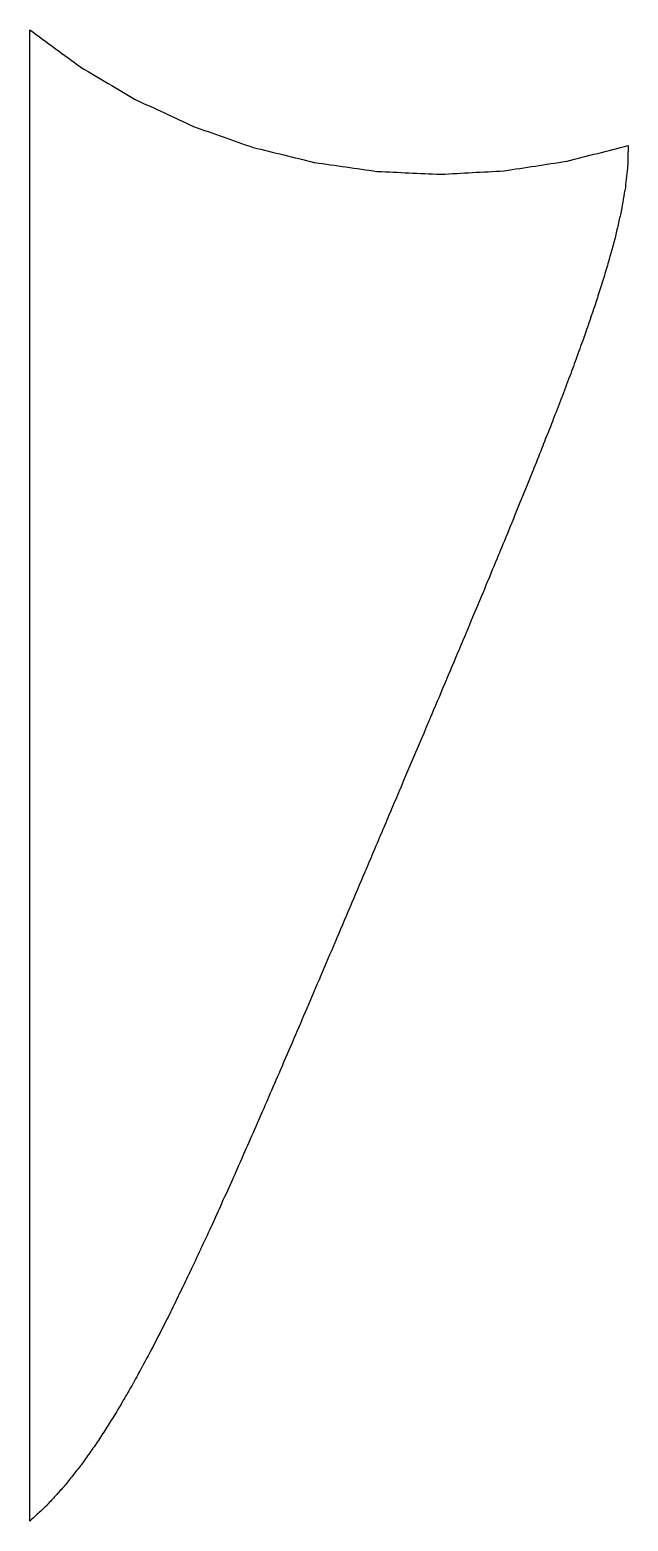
# Model space of a CAD drawing. Extents: x -32 to 115, y -51 to 70.
# Drawn here: x -28.33 to -21.63, y 23.24 to 39.95 of the extents above; entities that cross this region are included whole.
import ezdxf

# ---------------------------------------------------------------- set-up
doc = ezdxf.new("R2010")
doc.units = 0
doc.layers.add('VISIBLE', color=7, linetype='CONTINUOUS')

msp = doc.modelspace()

# ---------------------------------------------------------------- linework, layer by layer
at = {"layer": 'VISIBLE'}
msp.add_line((-28.32538414001465, 23.23962020874025), (-28.32538414001465, 39.94704437255862), dxfattribs=at)
for points, knots in [([(-28.32538414001465, 39.94704437255862), (-28.13533472355855, 39.8078436635782), (-27.94528530710314, 39.66864295459873), (-27.7552358906474, 39.52944224561877), (-27.7533258531162, 39.52804324853959), (-27.75135195096336, 39.52674105962119), (-27.74931418418885, 39.52553567886353), (-27.5475752735138, 39.4062029838562), (-27.34583636283874, 39.28687028884889), (-27.1440974521637, 39.16753759384158), (-27.1420596853892, 39.16633221308394), (-27.13996783441293, 39.16522942311258), (-27.13782189923489, 39.16422922392749), (-26.92537394893145, 39.0652093332348), (-26.71292599862803, 38.9661894425421), (-26.50047804832459, 38.86716955184939), (-26.4983321094513, 38.86616935094199), (-26.49614238464224, 38.86527654027203), (-26.49390887389743, 38.8644911198395), (-26.27279122438805, 38.78673446685589), (-26.05167357487867, 38.70897781387227), (-25.83055592536928, 38.63122116088866), (-25.82832241376243, 38.63043574015298), (-25.82605583414106, 38.62976148024213), (-25.82375618650516, 38.62919838115609), (-25.59609062352327, 38.57345146217764), (-25.36842506054139, 38.51770454319919), (-25.1407594975595, 38.46195762422074), (-25.1384598512373, 38.46139452545638), (-25.13613817214969, 38.46094529469806), (-25.13379446029666, 38.46060993194578), (-24.90176698564271, 38.4274090192979), (-24.66973951098877, 38.39420810664999), (-24.43771203633481, 38.36100719400212), (-24.43536832689024, 38.36067183159447), (-24.43301383336383, 38.36045193990074), (-24.4306485557556, 38.36034751892092), (-24.19648607254026, 38.35000984191895), (-23.96232358932492, 38.33967216491702), (-23.7281611061096, 38.32933448791502), (-23.72579582850137, 38.3292300669352), (-23.72343111710553, 38.32924161273255), (-23.72106697192208, 38.32936912530704), (-23.48701652599982, 38.34199287410605), (-23.25296608007755, 38.35461662290509), (-23.01891563415527, 38.36724037170411), (-23.01655148824056, 38.36736788431804), (-23.01419925483639, 38.36761076592175), (-23.01185893394279, 38.36796901651523), (-22.78016694292577, 38.40343585933778), (-22.54847495190875, 38.43890270216035), (-22.31678296089174, 38.4743695449829), (-22.31444263776145, 38.47472779591877), (-22.31212545722696, 38.4751996866609), (-22.30983141928827, 38.47578521720929), (-22.0815746245776, 38.53404551183093), (-21.85331782986701, 38.59230580645185), (-21.62506103515625, 38.6505661010742)], [0, 0, 0, 0, 0.0007067252384635, 0.0007067252384635, 0.0007067252384635, 0.0007138279791868, 0.0007138279791868, 0.0007138279791868, 0.0014169993108, 0.0014169993108, 0.0014169993108, 0.0014241020515233, 0.0014241020515233, 0.0014241020515233, 0.0021272746000975, 0.0021272746000975, 0.0021272746000975, 0.0021343773530517, 0.0021343773530517, 0.0021343773530517, 0.0028375501682756, 0.0028375501682756, 0.0028375501682756, 0.0028446529239711, 0.0028446529239711, 0.0028446529239711, 0.0035478271185282, 0.0035478271185282, 0.0035478271185282, 0.0035549298701661, 0.0035549298701661, 0.0035549298701661, 0.004258102285975, 0.004258102285975, 0.004258102285975, 0.004265205030314, 0.004265205030314, 0.004265205030314, 0.0049683767198766, 0.0049683767198766, 0.0049683767198766, 0.0049754794642156, 0.0049754794642156, 0.0049754794642156, 0.0056786513723799, 0.0056786513723799, 0.0056786513723799, 0.0056857541189159, 0.0056857541189159, 0.0056857541189159, 0.0063889267014098, 0.0063889267014098, 0.0063889267014098, 0.006396029454734, 0.006396029454734, 0.006396029454734, 0.0071027534718361, 0.0071027534718361, 0.0071027534718361, 0.0071027534718361]), ([(-21.62506103515625, 38.6505661010742), (-21.62597684860217, 38.6138347434994), (-21.62689266204834, 38.57710338592528), (-21.62780847549439, 38.54037202835083), (-21.62782697677613, 38.53962998072306), (-21.62784547664134, 38.53888793305998), (-21.62786397509003, 38.53814588536159), (-21.62877085402425, 38.50176729830991), (-21.62967773295847, 38.46538871125822), (-21.6305846118927, 38.42901012420656), (-21.63060311953227, 38.42826770782472), (-21.63065132350426, 38.42752722461456), (-21.63072922380866, 38.4267886745761), (-21.63493983687362, 38.38686908164489), (-21.63915044993858, 38.34694948871368), (-21.64336106300353, 38.30702989578247), (-21.64344691276549, 38.30621597925822), (-21.64353279257006, 38.30540206590391), (-21.64361870241724, 38.30458815571954), (-21.64783097553626, 38.26468106585932), (-21.65204324865528, 38.22477397599911), (-21.65625552177431, 38.18486688613891), (-21.65634148597719, 38.18405246098835), (-21.65645450436452, 38.18324180763531), (-21.6565945769363, 38.18243492607977), (-21.66423908876137, 38.13839907013512), (-21.67188360058644, 38.09436321419049), (-21.67952811241152, 38.05032735824584), (-21.67968396186831, 38.04942959467569), (-21.6798398627961, 38.04853184004382), (-21.6799958151949, 38.04763409435023), (-21.68764529031995, 38.0035996107212), (-21.69529476544502, 37.95956512709217), (-21.70294424057008, 37.91553064346315), (-21.70310035069784, 37.91463198979697), (-21.70328062175038, 37.9137382092682), (-21.70348505372771, 37.91284930187686), (-21.71469392057901, 37.86411111168215), (-21.72590278743031, 37.81537292148743), (-21.73711165428162, 37.7666347312927), (-21.73734016100566, 37.76564114252725), (-21.7375687191873, 37.76464756559888), (-21.73779732882657, 37.76365400050759), (-21.74901236017332, 37.71491212033351), (-21.76022739152007, 37.66617024015942), (-21.77144242286682, 37.61742835998535), (-21.77167129834493, 37.61643363952638), (-21.77192145389298, 37.61544429975429), (-21.77219288951099, 37.61446034066912), (-21.7870969685312, 37.56043278133232), (-21.80200104755141, 37.50640522199551), (-21.81690512657163, 37.4523776626587), (-21.81720896085102, 37.45127625783285), (-21.81751284949356, 37.45017486800654), (-21.81781679249926, 37.4490734931798), (-21.83271909460176, 37.39507317046133), (-21.84762139670426, 37.34107284774287), (-21.86252369880675, 37.28707252502443), (-21.86282782554625, 37.2859704844157), (-21.86315046189791, 37.28487388964155), (-21.86349160786172, 37.28378274070197), (-21.88221826312079, 37.22388588658288), (-21.90094491837986, 37.16398903246382), (-21.91967157363893, 37.10409217834473), (-21.92005333582561, 37.10287111918132), (-21.92043515266199, 37.10165007710673), (-21.92081702414806, 37.10042905212096), (-21.93953024032153, 37.04059398889973), (-21.958243456495, 36.98075892567851), (-21.97695667266847, 36.92092386245726), (-21.97733857472739, 36.91970273971558), (-21.97773643427795, 36.91848683848389), (-21.97815025132018, 36.91727615876223), (-22.00081885206115, 36.85095599203127), (-22.02348745280214, 36.78463582530031), (-22.04615605354311, 36.71831565856934), (-22.04661818504336, 36.71696362813314), (-22.04708035833766, 36.71561161198384), (-22.04754257342601, 36.71425961012141), (-22.07019138111927, 36.64801073388588), (-22.09284018881251, 36.58176185765033), (-22.11548899650576, 36.5155129814148), (-22.11595121701561, 36.51416096369426), (-22.11642705844028, 36.51281375696179), (-22.1169165207798, 36.5114713612174), (-22.14365021125304, 36.43815174206289), (-22.17038390172625, 36.3648321229084), (-22.19711759219949, 36.29151250375388), (-22.19766260031325, 36.29001776858529), (-22.19820763905844, 36.28852304458621), (-22.19875270843507, 36.28702833175662), (-22.22546110788981, 36.21378740310671), (-22.25216950734456, 36.14054647445682), (-22.27887790679931, 36.06730554580691), (-22.27942297617593, 36.06581083297731), (-22.27997954369737, 36.06432041390248), (-22.28054760936362, 36.06283428858234), (-22.31147049165564, 35.98193646096131), (-22.34239337394765, 35.90103863334028), (-22.37331625623967, 35.82014080571926), (-22.37394665613262, 35.81849160687062), (-22.37457707722982, 35.81684241612754), (-22.37520751953125, 35.81519323349001), (-22.40609919230144, 35.73438328425091), (-22.43699086507162, 35.65357333501181), (-22.4678825378418, 35.5727633857727), (-22.46851298014324, 35.57111420313517), (-22.46915299067548, 35.56946874211025), (-22.46980256943855, 35.56782700269793), (-22.50503844181801, 35.47877218178597), (-22.54027431419745, 35.389717360874), (-22.57551018657691, 35.30066253996204), (-22.57622851352694, 35.29884704701207), (-22.57694685935974, 35.29703156153359), (-22.57766522407531, 35.29521608352659), (-22.61286509513855, 35.20625766118368), (-22.64806496620178, 35.11729923884075), (-22.68326483726501, 35.0283408164978), (-22.68398320198059, 35.02652533849081), (-22.68470938303114, 35.02471299237693), (-22.68544338041667, 35.0229037781562), (-22.72511699872341, 34.9251131376932), (-22.76479061703015, 34.82732249723021), (-22.80446423533689, 34.7295318567672), (-22.80527302107259, 34.72753829836577), (-22.8060818195343, 34.72554474512736), (-22.80689063072204, 34.723551197052), (-22.84652237892151, 34.62586734135946), (-22.88615412712098, 34.52818348566694), (-22.92578587532044, 34.43049962997438), (-22.92659468650818, 34.42850608189902), (-22.92740971887964, 34.42651508051507), (-22.92823097243484, 34.42452662582254), (-22.97246585162097, 34.31742321965134), (-23.01670073080711, 34.21031981348015), (-23.06093560999323, 34.10321640730894), (-23.06183739286558, 34.10103297154441), (-23.06273918151856, 34.09884953816735), (-23.06364097595215, 34.09666610717775), (-23.10782890319824, 33.98967798868816), (-23.15201683044434, 33.88268987019858), (-23.19620475769044, 33.77570175170901), (-23.19710655212403, 33.77351832071942), (-23.19801310760876, 33.77133686830017), (-23.1989244241446, 33.76915739445121), (-23.24784505541299, 33.65216046492265), (-23.29676568668138, 33.5351635353941), (-23.34568631794977, 33.41816660586553), (-23.34668362189309, 33.41578148743696), (-23.34768093109132, 33.41339637120567), (-23.34867824554444, 33.41101125717165), (-23.39754665374756, 33.29414066950482), (-23.44641506195069, 33.17727008183797), (-23.49528347015381, 33.06039949417115), (-23.49628078460693, 33.05801438013713), (-23.49728152648665, 33.05563070504475), (-23.49828569579293, 33.05324846889398), (-23.552016252826, 32.92578104426479), (-23.60574680985907, 32.7983136196356), (-23.65947736689214, 32.67084619500641), (-23.66057273211998, 32.66824761065644), (-23.66166809717816, 32.66564902623495), (-23.66276346206667, 32.66305044174194), (-23.71643634160361, 32.53571980158488), (-23.77010922114054, 32.40838916142782), (-23.82378210067748, 32.28105852127075), (-23.82487746556599, 32.27845993677775), (-23.82597502637541, 32.27586228010433), (-23.82707478310573, 32.27326555125048), (-23.88573915815834, 32.13474812172038), (-23.94440353321096, 31.99623069219028), (-24.00306790826357, 31.85771326266019), (-24.00426385719787, 31.8548894062383), (-24.00545980771381, 31.85206555048624), (-24.00665575981139, 31.84924169540406), (-24.06553755845738, 31.71021132228764), (-24.12441935710337, 31.5711809491712), (-24.18330115574935, 31.43215057605477), (-24.18393681611728, 31.43064966915043), (-24.18457297325131, 31.42914897282918), (-24.18520962715147, 31.42764848709107), (-24.21640575173614, 31.35412448918092), (-24.2476018763208, 31.28060049127078), (-24.27879800090547, 31.20707649336063), (-24.27943448785064, 31.2055764011072), (-24.28007097562152, 31.20407630920411), (-24.28070746421812, 31.20257621765138), (-24.31189540545144, 31.12907173156739), (-24.34308334668476, 31.05556724548341), (-24.37427128791808, 30.98206275939943), (-24.37490777651467, 30.98056266784669), (-24.37554439810483, 30.97906263273701), (-24.37618115268854, 30.9775626540704), (-24.40867007433348, 30.90102973131475), (-24.44115899597842, 30.82449680855911), (-24.47364791762336, 30.74796388580346), (-24.47431050582562, 30.74640305185962), (-24.47497309366862, 30.74484221776328), (-24.47563568115233, 30.74328138351441), (-24.50810246785481, 30.66680050532024), (-24.54056925455728, 30.59031962712607), (-24.57303604125977, 30.51383874893189), (-24.57369862874349, 30.51227791468303), (-24.57436137142069, 30.51071714633334), (-24.57502426929134, 30.50915644388281), (-24.62996326331866, 30.3798100899384), (-24.68490225734598, 30.25046373599398), (-24.7398412513733, 30.12111738204957), (-24.7409578259786, 30.11848855972291), (-24.742074403819, 30.11585973877034), (-24.7431909848945, 30.11323091919186), (-24.79796785006774, 29.98426715760389), (-24.85274471524096, 29.85530339601591), (-24.90752158041419, 29.72633963442793), (-24.90856404263318, 29.72388531637506), (-24.90960789362589, 29.72143158912657), (-24.91065313339233, 29.71897845268248), (-24.96186988194784, 29.59877476692198), (-25.01308663050334, 29.47857108116148), (-25.06430337905884, 29.35836739540099), (-25.06534861882528, 29.3559142589569), (-25.06639385592772, 29.35346112137771), (-25.06743909036618, 29.35100798266347), (-25.11871503497641, 29.23066464129827), (-25.16999097958663, 29.11032129993306), (-25.22126692419686, 28.98997795856787), (-25.22224082511478, 28.98769223781689), (-25.22321757952374, 28.98540773709614), (-25.22419718742373, 28.98312445640563), (-25.27219797452293, 28.87124370257059), (-25.32019876162212, 28.75936294873557), (-25.36819954872132, 28.64748219490052), (-25.36917915662131, 28.64519891421001), (-25.37015877008643, 28.64291563590715), (-25.37113838911667, 28.64063235999195), (-25.41919451778753, 28.52862412231565), (-25.4672506464584, 28.41661588463935), (-25.51530677512926, 28.30460764696305), (-25.51621765042557, 28.30248459753098), (-25.51713293711343, 28.30036345163981), (-25.51805263519287, 28.29824420928955), (-25.5631178410848, 28.19440133412679), (-25.60818304697672, 28.09055845896403), (-25.65324825286866, 27.98671558380127), (-25.65416795094809, 27.98459634145101), (-25.65508766138472, 27.98247710446355), (-25.65600738417856, 27.98035787283889), (-25.70112418161154, 27.87639943605447), (-25.7462409790445, 27.77244099927005), (-25.79135777647749, 27.66848256248563), (-25.79221114216731, 27.66651623135914), (-25.79307057380679, 27.66455255508424), (-25.7939360713959, 27.6625915336609), (-25.83634545326235, 27.56650148391725), (-25.87875483512881, 27.47041143417359), (-25.92116421699526, 27.37432138442993), (-25.92202971458437, 27.37236036300659), (-25.92289522659892, 27.37039934795005), (-25.92376075303892, 27.36843833926032), (-25.96621808642852, 27.27224347348588), (-26.0086754198181, 27.17604860771144), (-26.05113275320772, 27.079853741937), (-26.05193410804352, 27.07803812577099), (-26.05274329185485, 27.07622600555418), (-26.05356030464172, 27.07441738128661), (-26.09359393119812, 26.98579479217529), (-26.13362755775451, 26.89717220306397), (-26.1736611843109, 26.80854961395264), (-26.17447819709777, 26.80674098968506), (-26.17529523327335, 26.80493237598327), (-26.17611229283762, 26.80312377284726), (-26.21619127385252, 26.71440689843455), (-26.25627025486742, 26.62569002402186), (-26.29634923588233, 26.53697314960915), (-26.29710410320426, 26.53530221218256), (-26.29786865552266, 26.53363571802776), (-26.29864289283751, 26.53197366714479), (-26.33658052126565, 26.45053317387899), (-26.37451814969379, 26.3690926806132), (-26.41245577812193, 26.28765218734741), (-26.41323001543679, 26.28599013646444), (-26.41400429187529, 26.28432810380764), (-26.41477860743741, 26.28266608937703), (-26.45275971249772, 26.20114229237699), (-26.49074081755803, 26.11961849537695), (-26.52872192261833, 26.03809469837693), (-26.52943583130246, 26.03656234310319), (-26.5301613775889, 26.03503551801047), (-26.53089856147766, 26.03351422309878), (-26.56702057202657, 25.95897077242535), (-26.60314258257548, 25.88442732175193), (-26.63926459312439, 25.8098838710785), (-26.64000177701314, 25.8083625761668), (-26.64073900749289, 25.80684130383376), (-26.64147628456361, 25.80532005407938), (-26.67763935834436, 25.73070350991836), (-26.71380243212511, 25.65608696575732), (-26.74996550590586, 25.5814704215963), (-26.75064399411544, 25.58007047297025), (-26.75133615493776, 25.57867731730143), (-26.75204198837282, 25.57729095458984), (-26.78662782669069, 25.509359181722), (-26.82121366500854, 25.44142740885416), (-26.85579950332641, 25.37349563598634), (-26.85650533676147, 25.37210927327475), (-26.85721123926556, 25.37072294573234), (-26.85791721083869, 25.36933665335912), (-26.89254268123333, 25.30134379450409), (-26.92716815162796, 25.23335093564907), (-26.96179362202259, 25.16535807679404), (-26.96244230556678, 25.1640842789753), (-26.96310674985251, 25.16281875610352), (-26.96378695487977, 25.16156150817872), (-26.99711705532444, 25.099956259852), (-27.0304471557691, 25.03835101152529), (-27.06377725621378, 24.97674576319856), (-27.06445735302343, 24.97548871529634), (-27.0651375293732, 24.97423171043397), (-27.06581778526309, 24.97297474861146), (-27.0991781786136, 24.91133214992389), (-27.1325385719641, 24.84968955123633), (-27.16589896531461, 24.78804695254877), (-27.16652351171296, 24.78689292949543), (-27.16716592470807, 24.78574893951417), (-27.16782620429994, 24.78461498260498), (-27.20018005644212, 24.72905083277135), (-27.23253390858431, 24.67348668293772), (-27.26488776072649, 24.61792253310409), (-27.26554773603806, 24.61678909876257), (-27.26620780309042, 24.61565571784974), (-27.26686796188355, 24.6145223903656), (-27.29924270761127, 24.5589430517175), (-27.331617453339, 24.50336371306938), (-27.36399219906674, 24.44778437442128), (-27.36459842813129, 24.44674363078854), (-27.36522458394368, 24.44571501731873), (-27.36587066650391, 24.44469853401185), (-27.39752894229601, 24.39489048957802), (-27.42918721808811, 24.34508244514418), (-27.46084549388021, 24.29527440071036), (-27.46149111575792, 24.29425864219642), (-27.4621368376414, 24.29324294726053), (-27.46278265953064, 24.2922273159027), (-27.49445386655107, 24.24242059438074), (-27.52612507357151, 24.19261387285878), (-27.55779628059195, 24.14280715133682), (-27.55839023358598, 24.14187308995571), (-27.55900600751241, 24.14095364252727), (-27.55964360237121, 24.14004880905152), (-27.59088603569962, 24.09571156393578), (-27.62212846902802, 24.05137431882005), (-27.65337090235642, 24.0070370737043), (-27.65400792672134, 24.00613304983667), (-27.65464504877724, 24.00522909482322), (-27.65528226852416, 24.00432520866395), (-27.68653064995493, 23.95999987252732), (-27.71777903138569, 23.9156745363907), (-27.74902741281647, 23.87134920025406), (-27.74961540489879, 23.87051514276047), (-27.75022680600485, 23.86969861348469), (-27.75086161613465, 23.86889961242676), (-27.7819676249676, 23.82974816729518), (-27.81307363380053, 23.79059672216358), (-27.84417964263348, 23.75144527703203), (-27.84481382781794, 23.75064706255886), (-27.84544810612998, 23.74984892209372), (-27.8460824775696, 23.74905085563661), (-27.8771894713148, 23.70991692441061), (-27.90829646506001, 23.67078299318462), (-27.9394034588052, 23.63164906195864), (-27.93999224383677, 23.63090834515646), (-27.94060551325481, 23.63018848737081), (-27.94124326705933, 23.62948948860168), (-27.97249356728354, 23.5952381501753), (-28.00374386750773, 23.56098681174891), (-28.03499416773195, 23.52673547332253), (-28.03563119393149, 23.52603727203198), (-28.03626828829447, 23.52533913294472), (-28.03690545082092, 23.52464105606077), (-28.06814638780129, 23.49041340607553), (-28.09938732478165, 23.45618575609028), (-28.13062826176202, 23.42195810610506), (-28.13122547791969, 23.4213037945643), (-28.13184753735859, 23.42067402203874), (-28.13249444007872, 23.42006878852843), (-28.16419340323829, 23.39041166366259), (-28.19589236639785, 23.36075453879675), (-28.22759132955741, 23.33109741393093), (-28.22823677253151, 23.33049354613942), (-28.22888224283854, 23.32988970756531), (-28.22952774047851, 23.32928589820861), (-28.26147987365722, 23.2993973350525), (-28.29343200683585, 23.26950877189648), (-28.32538414001465, 23.23962020874025)], [0, 0, 0, 0, 0.0001102283180121, 0.0001102283180121, 0.0001102283180121, 0.0001124551527194, 0.0001124551527194, 0.0001124551527194, 0.0002216248198779, 0.0002216248198779, 0.0002216248198779, 0.0002238527609792, 0.0002238527609792, 0.0002238527609792, 0.000344275883591, 0.000344275883591, 0.000344275883591, 0.0003467311784024, 0.0003467311784024, 0.0003467311784024, 0.0004671175214545, 0.0004671175214545, 0.0004671175214545, 0.0004695743697466, 0.0004695743697466, 0.0004695743697466, 0.0006036577636788, 0.0006036577636788, 0.0006036577636788, 0.0006063913357612, 0.0006063913357612, 0.0006063913357612, 0.0007404732210533, 0.0007404732210533, 0.0007404732210533, 0.0007432095578479, 0.0007432095578479, 0.0007432095578479, 0.0008932410509282, 0.0008932410509282, 0.0008932410509282, 0.000896299629948, 0.000896299629948, 0.000896299629948, 0.0010463460570934, 0.0010463460570934, 0.0010463460570934, 0.0010494081927834, 0.0010494081927834, 0.0010494081927834, 0.0012175449783302, 0.0012175449783302, 0.0012175449783302, 0.0012209726117321, 0.0012209726117321, 0.0012209726117321, 0.0013890292127773, 0.0013890292127773, 0.0013890292127773, 0.0013924589181863, 0.0013924589181863, 0.0013924589181863, 0.001580727042825, 0.001580727042825, 0.001580727042825, 0.0015845650827714, 0.0015845650827714, 0.0015845650827714, 0.0017726442502838, 0.0017726442502838, 0.0017726442502838, 0.0017764825975058, 0.0017764825975058, 0.0017764825975058, 0.001986744505071, 0.001986744505071, 0.001986744505071, 0.0019910309915594, 0.0019910309915594, 0.0019910309915594, 0.0022010713182388, 0.0022010713182388, 0.0022010713182388, 0.0022053578550049, 0.0022053578550049, 0.0022053578550049, 0.0024394819905261, 0.0024394819905261, 0.0024394819905261, 0.0024442549773912, 0.0024442549773912, 0.0024442549773912, 0.0026781313337815, 0.0026781313337815, 0.0026781313337815, 0.0026829043206466, 0.0026829043206466, 0.0026829043206466, 0.0029427237742436, 0.0029427237742436, 0.0029427237742436, 0.0029480205041599, 0.0029480205041599, 0.0029480205041599, 0.0032075602700592, 0.0032075602700592, 0.0032075602700592, 0.0032128569999756, 0.0032128569999756, 0.0032128569999756, 0.0035001738119968, 0.0035001738119968, 0.0035001738119968, 0.0035060311214752, 0.0035060311214752, 0.0035060311214752, 0.0037930392859192, 0.0037930392859192, 0.0037930392859192, 0.0037988965953977, 0.0037988965953977, 0.0037988965953977, 0.0041154926284831, 0.0041154926284831, 0.0041154926284831, 0.0041219467500496, 0.0041219467500496, 0.0041219467500496, 0.00443819870681, 0.00443819870681, 0.00443819870681, 0.0044446528283765, 0.0044446528283765, 0.0044446528283765, 0.0047922888123465, 0.0047922888123465, 0.0047922888123465, 0.0047993758030182, 0.0047993758030182, 0.0047993758030182, 0.0051466383459309, 0.0051466383459309, 0.0051466383459309, 0.0051537253366026, 0.0051537253366026, 0.0051537253366026, 0.0055341640138494, 0.0055341640138494, 0.0055341640138494, 0.0055419196985814, 0.0055419196985814, 0.0055419196985814, 0.0059219482504523, 0.0059219482504523, 0.0059219482504523, 0.0059297039351844, 0.0059297039351844, 0.0059297039351844, 0.0063446909878814, 0.0063446909878814, 0.0063446909878814, 0.0063531510227783, 0.0063531510227783, 0.0063531510227783, 0.0067676927327247, 0.0067676927327247, 0.0067676927327247, 0.0067761527676216, 0.0067761527676216, 0.0067761527676216, 0.0072274368075072, 0.0072274368075072, 0.0072274368075072, 0.0072366368145998, 0.0072366368145998, 0.0072366368145998, 0.0076895922183055, 0.0076895922183055, 0.0076895922183055, 0.007694482113064, 0.007694482113064, 0.007694482113064, 0.0079340875973922, 0.0079340875973922, 0.0079340875973922, 0.0079389762098335, 0.0079389762098335, 0.0079389762098335, 0.0081785182194594, 0.0081785182194594, 0.0081785182194594, 0.0081834068319007, 0.0081834068319007, 0.0081834068319007, 0.0084328369115955, 0.0084328369115955, 0.0084328369115955, 0.0084379238587679, 0.0084379238587679, 0.0084379238587679, 0.0086871842702118, 0.0086871842702118, 0.0086871842702118, 0.0086922712173842, 0.0086922712173842, 0.0086922712173842, 0.0091138621934392, 0.0091138621934392, 0.0091138621934392, 0.0091224305661592, 0.0091224305661592, 0.0091224305661592, 0.0095427749616852, 0.0095427749616852, 0.0095427749616852, 0.0095507745642531, 0.0095507745642531, 0.0095507745642531, 0.0099427550900794, 0.0099427550900794, 0.0099427550900794, 0.0099507546926473, 0.0099507546926473, 0.0099507546926473, 0.0103431902679454, 0.0103431902679454, 0.0103431902679454, 0.0103506439261844, 0.0103506439261844, 0.0103506439261844, 0.0107158731798971, 0.0107158731798971, 0.0107158731798971, 0.0107233268381362, 0.0107233268381362, 0.0107233268381362, 0.0110889730213401, 0.0110889730213401, 0.0110889730213401, 0.0110959036269607, 0.0110959036269607, 0.0110959036269607, 0.0114355033023689, 0.0114355033023689, 0.0114355033023689, 0.0114424339079895, 0.0114424339079895, 0.0114424339079895, 0.0117824132278068, 0.0117824132278068, 0.0117824132278068, 0.0117888437969803, 0.0117888437969803, 0.0117888437969803, 0.012103941686485, 0.012103941686485, 0.012103941686485, 0.0121103722556585, 0.0121103722556585, 0.0121103722556585, 0.0124258159055221, 0.0124258159055221, 0.0124258159055221, 0.0124317697013464, 0.0124317697013464, 0.0124317697013464, 0.0127235056967334, 0.0127235056967334, 0.0127235056967334, 0.0127294594925576, 0.0127294594925576, 0.0127294594925576, 0.0130215092772224, 0.0130215092772224, 0.0130215092772224, 0.0130270098870992, 0.0130270098870992, 0.0130270098870992, 0.0132965397710585, 0.0132965397710585, 0.0132965397710585, 0.0133020403809352, 0.0133020403809352, 0.0133020403809352, 0.0135718518787817, 0.0135718518787817, 0.0135718518787817, 0.0135769233681732, 0.0135769233681732, 0.0135769233681732, 0.0138254263483556, 0.0138254263483556, 0.0138254263483556, 0.0138304978377471, 0.0138304978377471, 0.0138304978377471, 0.0140792518711019, 0.0140792518711019, 0.0140792518711019, 0.014083918971021, 0.014083918971021, 0.014083918971021, 0.0143126068670585, 0.0143126068670585, 0.0143126068670585, 0.0143172739669776, 0.0143172739669776, 0.0143172739669776, 0.0145461791187282, 0.0145461791187282, 0.0145461791187282, 0.0145504674938298, 0.0145504674938298, 0.0145504674938298, 0.0147605982149379, 0.0147605982149379, 0.0147605982149379, 0.014764885907778, 0.014764885907778, 0.014764885907778, 0.0149751584270408, 0.0149751584270408, 0.0149751584270408, 0.0149790949796826, 0.0149790949796826, 0.0149790949796826, 0.0151719869661843, 0.0151719869661843, 0.0151719869661843, 0.0151759217047227, 0.0151759217047227, 0.0151759217047227, 0.0153688846115454, 0.0153688846115454, 0.0153688846115454, 0.015372497913206, 0.015372497913206, 0.015372497913206, 0.015549550982787, 0.015549550982787, 0.015549550982787, 0.01555316170802, 0.01555316170802, 0.01555316170802, 0.0157302322413283, 0.0157302322413283, 0.0157302322413283, 0.0157335529727847, 0.0157335529727847, 0.0157335529727847, 0.0158962702997742, 0.0158962702997742, 0.0158962702997742, 0.0158995880599754, 0.0158995880599754, 0.0158995880599754, 0.0160622864646726, 0.0160622864646726, 0.0160622864646726, 0.0160653479151986, 0.0160653479151986, 0.0160653479151986, 0.016215360497913, 0.016215360497913, 0.016215360497913, 0.0162184189345628, 0.0162184189345628, 0.0162184189345628, 0.016368392221176, 0.016368392221176, 0.016368392221176, 0.0163712308762713, 0.0163712308762713, 0.0163712308762713, 0.016510326595231, 0.016510326595231, 0.016510326595231, 0.0165131620117417, 0.0165131620117417, 0.0165131620117417, 0.0166521863027929, 0.0166521863027929, 0.0166521863027929, 0.0166548439552499, 0.0166548439552499, 0.0166548439552499, 0.0167850719241594, 0.0167850719241594, 0.0167850719241594, 0.0167877235795823, 0.0167877235795823, 0.0167877235795823, 0.0169189805230172, 0.0169189805230172, 0.0169189805230172, 0.0169189805230172])]:
    msp.add_open_spline(points, degree=3, knots=knots, dxfattribs=at)

doc.saveas('drawing.dxf')
